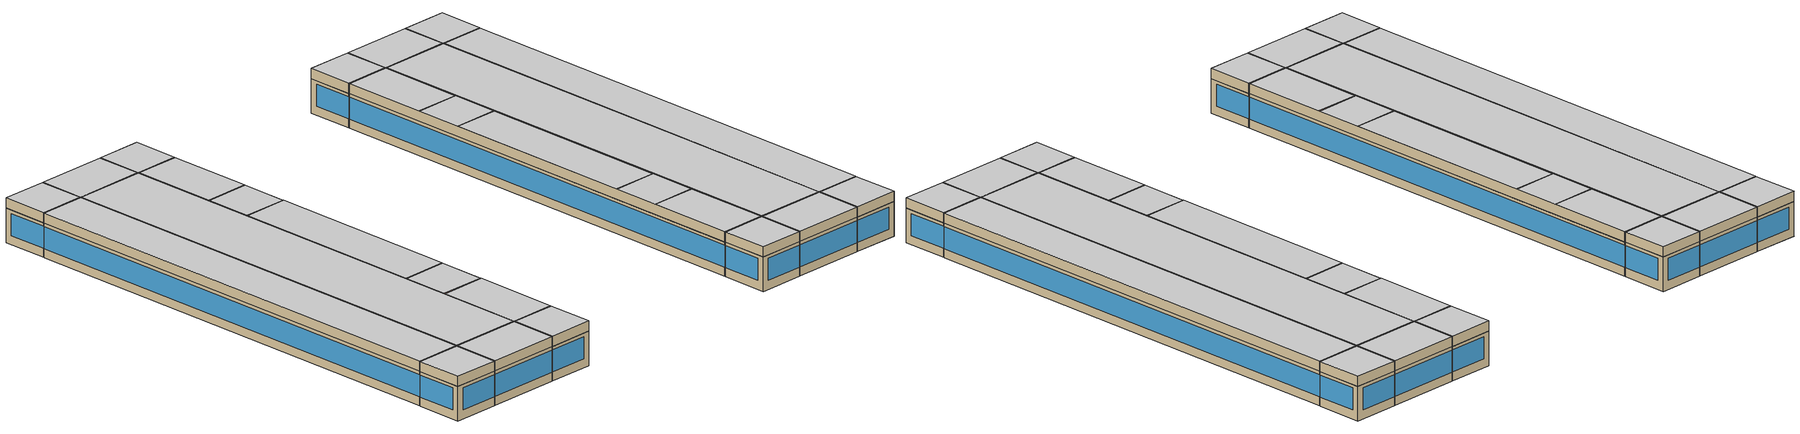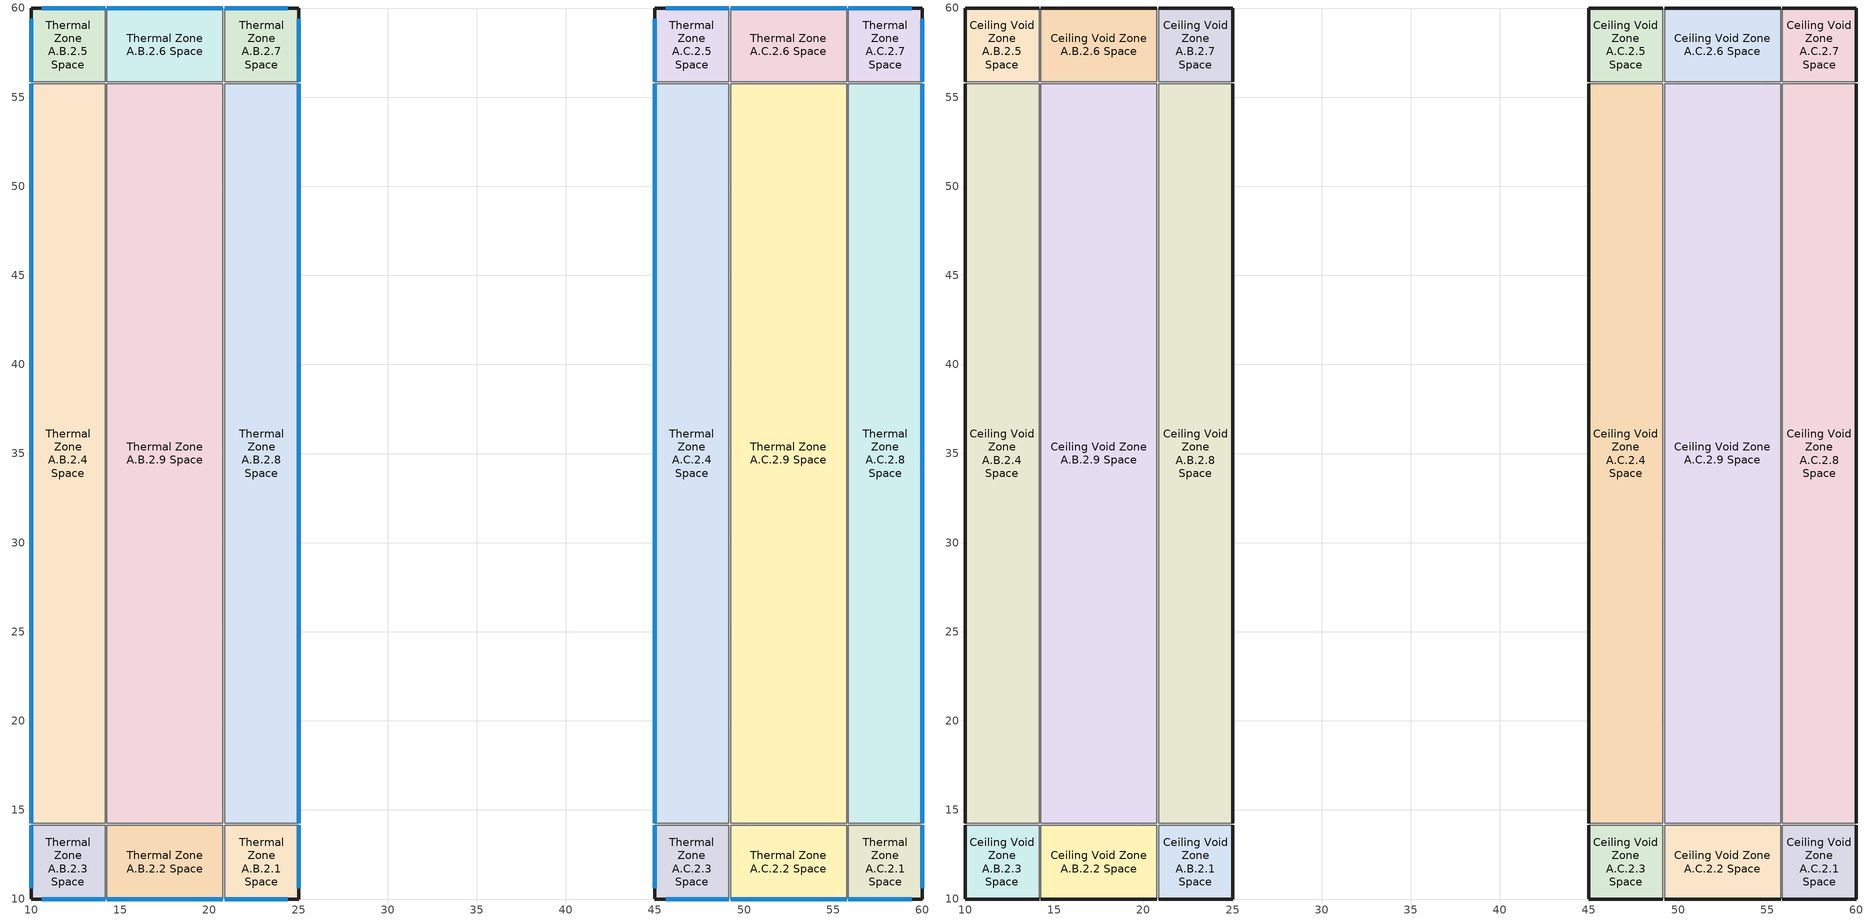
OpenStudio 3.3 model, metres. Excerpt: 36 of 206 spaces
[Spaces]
Thermal Zone A.C.2.3 Space
 floor to Ceiling Void Zone A.C.1.3 Space (FLOOR-Int_4"LWConcrete): 49.15,14.15 49.15,10 45,10 45,14.15 z4
 wall outside (Wall NonRes MetBldg CZ4 ASHRAE90.1-2016): 45,14.15 45,10 49.15,10 z4:7
 wall to Thermal Zone A.C.2.2 Space (Wall-Int_MtlStudGyp-4" / 100mm): 49.15,10 49.15,14.15 z4:7
 wall to Thermal Zone A.C.2.4 Space (Wall-Int_MtlStudGyp-4" / 100mm): 49.15,14.15 45,14.15 z4:7
 window (VertFen NonRes MetalFixed CZ4 ASHRAE90.1-2016): 45.6,10 49.15,10 / 45,14.15 45,10.6 z4.78:6.7
Thermal Zone A.B.2.1 Space
 floor to Ceiling Void Zone A.B.1.1 Space (FLOOR-Int_4"LWConcrete): 25,14.15 25,10 20.85,10 20.85,14.15 z4
 wall outside (Wall NonRes MetBldg CZ4 ASHRAE90.1-2016): 20.85,10 25,10 25,14.15 z4:7
 wall to Thermal Zone A.B.2.8 Space (Wall-Int_MtlStudGyp-4" / 100mm): 25,14.15 20.85,14.15 z4:7
 wall to Thermal Zone A.B.2.2 Space (Wall-Int_MtlStudGyp-4" / 100mm): 20.85,14.15 20.85,10 z4:7
 window (VertFen NonRes MetalFixed CZ4 ASHRAE90.1-2016): 20.85,10 24.4,10 / 25,10.6 25,14.15 z4.78:6.7
Thermal Zone A.B.2.5 Space
 floor to Ceiling Void Zone A.B.1.5 Space (FLOOR-Int_4"LWConcrete): 14.15,60 14.15,55.85 10,55.85 10,60 z4
 wall outside (Wall NonRes MetBldg CZ4 ASHRAE90.1-2016): 14.15,60 10,60 10,55.85 z4:7
 wall to Thermal Zone A.B.2.4 Space (Wall-Int_MtlStudGyp-4" / 100mm): 10,55.85 14.15,55.85 z4:7
 wall to Thermal Zone A.B.2.6 Space (Wall-Int_MtlStudGyp-4" / 100mm): 14.15,55.85 14.15,60 z4:7
 window (VertFen NonRes MetalFixed CZ4 ASHRAE90.1-2016): 14.15,60 10.6,60 / 10,59.4 10,55.85 z4.78:6.7
Thermal Zone A.C.2.4 Space
 floor to Ceiling Void Zone A.C.1.4 Space (FLOOR-Int_4"LWConcrete): 49.15,55.75 49.15,14.25 45,14.25 45,55.75 z4
 wall outside (Wall NonRes MetBldg CZ4 ASHRAE90.1-2016): 45,55.75 45,14.25 z4:7
 wall to Thermal Zone A.C.2.9 Space (Wall-Int_MtlStudGyp-4" / 100mm): 49.15,14.25 49.15,55.75 z4:7
 wall to Thermal Zone A.C.2.5 Space (Wall-Int_MtlStudGyp-4" / 100mm): 49.15,55.75 45,55.75 z4:7
 window (VertFen NonRes MetalFixed CZ4 ASHRAE90.1-2016): 45,55.75 45,14.25 z4.78:6.7
Thermal Zone A.C.2.6 Space
 floor to Ceiling Void Zone A.C.1.6 Space (FLOOR-Int_4"LWConcrete): 55.75,60 55.75,55.85 49.25,55.85 49.25,60 z4
 wall outside (Wall NonRes MetBldg CZ4 ASHRAE90.1-2016): 55.75,60 49.25,60 z4:7
 wall to Thermal Zone A.C.2.7 Space (Wall-Int_MtlStudGyp-4" / 100mm): 55.75,55.85 55.75,60 z4:7
 wall to Thermal Zone A.C.2.9 Space (Wall-Int_MtlStudGyp-4" / 100mm): 49.25,55.85 55.75,55.85 z4:7
 wall to Thermal Zone A.C.2.5 Space (Wall-Int_MtlStudGyp-4" / 100mm): 49.25,60 49.25,55.85 z4:7
 window (VertFen NonRes MetalFixed CZ4 ASHRAE90.1-2016): 55.75,60 49.25,60 z4.78:6.7
Thermal Zone A.C.2.5 Space
 floor to Ceiling Void Zone A.C.1.5 Space (FLOOR-Int_4"LWConcrete): 49.15,60 49.15,55.85 45,55.85 45,60 z4
 wall outside (Wall NonRes MetBldg CZ4 ASHRAE90.1-2016): 49.15,60 45,60 45,55.85 z4:7
 window (VertFen NonRes MetalFixed CZ4 ASHRAE90.1-2016): 45,59.4 45,55.85 / 49.15,60 45.6,60 z4.78:6.7
Thermal Zone A.C.2.9 Space
 floor to Ceiling Void Zone A.C.1.9 Space (FLOOR-Int_4"LWConcrete): 55.75,55.75 55.75,14.25 49.25,14.25 49.25,55.75 z4
 wall to Thermal Zone A.C.2.2 Space (Wall-Int_MtlStudGyp-4" / 100mm): 49.25,14.25 55.75,14.25 z4:7
 wall to Thermal Zone A.C.2.8 Space (Wall-Int_MtlStudGyp-4" / 100mm): 55.75,14.25 55.75,55.75 z4:7
Thermal Zone A.B.2.6 Space
 floor to Ceiling Void Zone A.B.1.6 Space (FLOOR-Int_4"LWConcrete): 20.75,60 20.75,55.85 14.25,55.85 14.25,60 z4
 wall outside (Wall NonRes MetBldg CZ4 ASHRAE90.1-2016): 20.75,60 14.25,60 z4:7
 wall to Thermal Zone A.B.2.9 Space (Wall-Int_MtlStudGyp-4" / 100mm): 14.25,55.85 20.75,55.85 z4:7
 wall to Thermal Zone A.B.2.7 Space (Wall-Int_MtlStudGyp-4" / 100mm): 20.75,55.85 20.75,60 z4:7
 window (VertFen NonRes MetalFixed CZ4 ASHRAE90.1-2016): 20.75,60 14.25,60 z4.78:6.7
Thermal Zone A.C.2.1 Space
 floor to Ceiling Void Zone A.C.1.1 Space (FLOOR-Int_4"LWConcrete): 60,14.15 60,10 55.85,10 55.85,14.15 z4
 wall outside (Wall NonRes MetBldg CZ4 ASHRAE90.1-2016): 55.85,10 60,10 60,14.15 z4:7
 wall to Thermal Zone A.C.2.8 Space (Wall-Int_MtlStudGyp-4" / 100mm): 60,14.15 55.85,14.15 z4:7
 wall to Thermal Zone A.C.2.2 Space (Wall-Int_MtlStudGyp-4" / 100mm): 55.85,14.15 55.85,10 z4:7
 window (VertFen NonRes MetalFixed CZ4 ASHRAE90.1-2016): 55.85,10 59.4,10 / 60,10.6 60,14.15 z4.78:6.7
Thermal Zone A.B.2.2 Space
 floor to Ceiling Void Zone A.B.1.2 Space (FLOOR-Int_4"LWConcrete): 20.75,14.15 20.75,10 14.25,10 14.25,14.15 z4
 wall outside (Wall NonRes MetBldg CZ4 ASHRAE90.1-2016): 14.25,10 20.75,10 z4:7
 wall to Thermal Zone A.B.2.9 Space (Wall-Int_MtlStudGyp-4" / 100mm): 20.75,14.15 14.25,14.15 z4:7
 wall to Thermal Zone A.B.2.3 Space (Wall-Int_MtlStudGyp-4" / 100mm): 14.25,14.15 14.25,10 z4:7
 window (VertFen NonRes MetalFixed CZ4 ASHRAE90.1-2016): 14.25,10 20.75,10 z4.78:6.7
Thermal Zone A.B.2.3 Space
 floor to Ceiling Void Zone A.B.1.3 Space (FLOOR-Int_4"LWConcrete): 14.15,14.15 14.15,10 10,10 10,14.15 z4
 wall outside (Wall NonRes MetBldg CZ4 ASHRAE90.1-2016): 10,14.15 10,10 14.15,10 z4:7
 wall to Thermal Zone A.B.2.4 Space (Wall-Int_MtlStudGyp-4" / 100mm): 14.15,14.15 10,14.15 z4:7
 window (VertFen NonRes MetalFixed CZ4 ASHRAE90.1-2016): 10.6,10 14.15,10 / 10,14.15 10,10.6 z4.78:6.7
Thermal Zone A.B.2.4 Space
 floor to Ceiling Void Zone A.B.1.4 Space (FLOOR-Int_4"LWConcrete): 14.15,55.75 14.15,14.25 10,14.25 10,55.75 z4
 wall outside (Wall NonRes MetBldg CZ4 ASHRAE90.1-2016): 10,55.75 10,14.25 z4:7
 wall to Thermal Zone A.B.2.9 Space (Wall-Int_MtlStudGyp-4" / 100mm): 14.15,14.25 14.15,55.75 z4:7
 window (VertFen NonRes MetalFixed CZ4 ASHRAE90.1-2016): 10,55.75 10,14.25 z4.78:6.7
Thermal Zone A.B.2.7 Space
 floor to Ceiling Void Zone A.B.1.7 Space (FLOOR-Int_4"LWConcrete): 25,60 25,55.85 20.85,55.85 20.85,60 z4
 wall outside (Wall NonRes MetBldg CZ4 ASHRAE90.1-2016): 25,55.85 25,60 20.85,60 z4:7
 wall to Thermal Zone A.B.2.8 Space (Wall-Int_MtlStudGyp-4" / 100mm): 20.85,55.85 25,55.85 z4:7
 window (VertFen NonRes MetalFixed CZ4 ASHRAE90.1-2016): 25,55.85 25,59.4 / 24.4,60 20.85,60 z4.78:6.7
Thermal Zone A.B.2.8 Space
 floor to Ceiling Void Zone A.B.1.8 Space (FLOOR-Int_4"LWConcrete): 25,55.75 25,14.25 20.85,14.25 20.85,55.75 z4
 wall outside (Wall NonRes MetBldg CZ4 ASHRAE90.1-2016): 25,14.25 25,55.75 z4:7
 wall to Thermal Zone A.B.2.9 Space (Wall-Int_MtlStudGyp-4" / 100mm): 20.85,55.75 20.85,14.25 z4:7
 window (VertFen NonRes MetalFixed CZ4 ASHRAE90.1-2016): 25,14.25 25,55.75 z4.78:6.7
Thermal Zone A.B.2.9 Space
 floor to Ceiling Void Zone A.B.1.9 Space (FLOOR-Int_4"LWConcrete): 20.75,55.75 20.75,14.25 14.25,14.25 14.25,55.75 z4
Thermal Zone A.C.2.7 Space
 floor to Ceiling Void Zone A.C.1.7 Space (FLOOR-Int_4"LWConcrete): 60,60 60,55.85 55.85,55.85 55.85,60 z4
 wall outside (Wall NonRes MetBldg CZ4 ASHRAE90.1-2016): 60,55.85 60,60 55.85,60 z4:7
 wall to Thermal Zone A.C.2.8 Space (Wall-Int_MtlStudGyp-4" / 100mm): 55.85,55.85 60,55.85 z4:7
 window (VertFen NonRes MetalFixed CZ4 ASHRAE90.1-2016): 60,55.85 60,59.4 / 59.4,60 55.85,60 z4.78:6.7
Thermal Zone A.C.2.2 Space
 floor to Ceiling Void Zone A.C.1.2 Space (FLOOR-Int_4"LWConcrete): 55.75,14.15 55.75,10 49.25,10 49.25,14.15 z4
 wall outside (Wall NonRes MetBldg CZ4 ASHRAE90.1-2016): 49.25,10 55.75,10 z4:7
 window (VertFen NonRes MetalFixed CZ4 ASHRAE90.1-2016): 49.25,10 55.75,10 z4.78:6.7
Thermal Zone A.C.2.8 Space
 floor to Ceiling Void Zone A.C.1.8 Space (FLOOR-Int_4"LWConcrete): 60,55.75 60,14.25 55.85,14.25 55.85,55.75 z4
 wall outside (Wall NonRes MetBldg CZ4 ASHRAE90.1-2016): 60,14.25 60,55.75 z4:7
 window (VertFen NonRes MetalFixed CZ4 ASHRAE90.1-2016): 60,14.25 60,55.75 z4.78:6.7
Ceiling Void Zone A.B.2.8 Space
 floor to Thermal Zone A.B.2.8 Space (Ceiling-Acoustic Tile (0.75")): 25,55.75 25,14.25 20.85,14.25 20.85,55.75 z7.02
 wall outside (Wall NonRes MetBldg CZ4 ASHRAE90.1-2016): 25,14.25 25,55.75 z7.02:7.9
 wall to Ceiling Void Zone A.B.2.9 Space (Wall-Int_MtlStudGyp-4" / 100mm): 20.85,55.75 20.85,14.25 z7.02:7.9
 wall to Ceiling Void Zone A.B.2.1 Space (Wall-Int_MtlStudGyp-4" / 100mm): 20.85,14.25 25,14.25 z7.02:7.9
 wall to Ceiling Void Zone A.B.2.7 Space (Wall-Int_MtlStudGyp-4" / 100mm): 25,55.75 20.85,55.75 z7.02:7.9
 ceiling to Thermal Zone A.D.1.9 Space (FLOOR-Int_4"LWConcrete): 25,43.85 25,48 20.85,48 20.85,43.85 z7.9
 ceiling to Thermal Zone A.D.1.23 Space (FLOOR-Int_4"LWConcrete): 25,22 25,26.15 20.85,26.15 20.85,22 z7.9
 ceiling to Thermal Zone A.D.1.24 Space (FLOOR-Int_4"LWConcrete): 25,14.25 25,21.9 20.85,21.9 20.85,14.25 z7.9
 ceiling to Thermal Zone A.D.1.25 Space (FLOOR-Int_4"LWConcrete): 25,26.25 25,43.75 20.85,43.75 20.85,26.25 z7.9
 ceiling to Thermal Zone A.D.1.8 Space (FLOOR-Int_4"LWConcrete): 25,48.1 25,55.75 20.85,55.75 20.85,48.1 z7.9
 roof outside (FLOOR-Int_4"LWConcrete): 25,21.9 25,22 20.85,22 20.85,21.9 z7.9; 25,43.75 25,43.85 20.85,43.85 20.85,43.75 z7.9; 25,26.15 25,26.25 20.85,26.25 20.85,26.15 z7.9; 25,48 25,48.1 20.85,48.1 20.85,48 z7.9
Ceiling Void Zone A.C.2.4 Space
 floor to Thermal Zone A.C.2.4 Space (Ceiling-Acoustic Tile (0.75")): 49.15,55.75 49.15,14.25 45,14.25 45,55.75 z7.02
 wall outside (Wall NonRes MetBldg CZ4 ASHRAE90.1-2016): 45,55.75 45,14.25 z7.02:7.9
 wall to Ceiling Void Zone A.C.2.5 Space (Wall-Int_MtlStudGyp-4" / 100mm): 49.15,55.75 45,55.75 z7.02:7.9
 wall to Ceiling Void Zone A.C.2.9 Space (Wall-Int_MtlStudGyp-4" / 100mm): 49.15,14.25 49.15,55.75 z7.02:7.9
 wall to Ceiling Void Zone A.C.2.3 Space (Wall-Int_MtlStudGyp-4" / 100mm): 45,14.25 49.15,14.25 z7.02:7.9
 ceiling to Thermal Zone A.D.1.12 Space (FLOOR-Int_4"LWConcrete): 49.15,48.1 49.15,55.75 45,55.75 45,48.1 z7.9
 ceiling to Thermal Zone A.D.1.20 Space (FLOOR-Int_4"LWConcrete): 49.15,14.25 49.15,21.9 45,21.9 45,14.25 z7.9
 ceiling to Thermal Zone A.D.1.21 Space (FLOOR-Int_4"LWConcrete): 49.15,22 49.15,26.15 45,26.15 45,22 z7.9
 ceiling to Thermal Zone A.D.1.25 Space (FLOOR-Int_4"LWConcrete): 49.15,26.25 49.15,43.75 45,43.75 45,26.25 z7.9
 ceiling to Thermal Zone A.D.1.11 Space (FLOOR-Int_4"LWConcrete): 49.15,43.85 49.15,48 45,48 45,43.85 z7.9
 roof outside (FLOOR-Int_4"LWConcrete): 49.15,21.9 49.15,22 45,22 45,21.9 z7.9; 49.15,43.75 49.15,43.85 45,43.85 45,43.75 z7.9; 49.15,26.15 49.15,26.25 45,26.25 45,26.15 z7.9; 49.15,48 49.15,48.1 45,48.1 45,48 z7.9
Ceiling Void Zone A.C.2.1 Space
 floor to Thermal Zone A.C.2.1 Space (Ceiling-Acoustic Tile (0.75")): 60,14.15 60,10 55.85,10 55.85,14.15 z7.02
 wall outside (Wall NonRes MetBldg CZ4 ASHRAE90.1-2016): 55.85,10 60,10 60,14.15 z7.02:7.9
 wall to Ceiling Void Zone A.C.2.8 Space (Wall-Int_MtlStudGyp-4" / 100mm): 60,14.15 55.85,14.15 z7.02:7.9
 wall to Ceiling Void Zone A.C.2.2 Space (Wall-Int_MtlStudGyp-4" / 100mm): 55.85,14.15 55.85,10 z7.02:7.9
 ceiling to Thermal Zone A.D.1.17 Space (FLOOR-Int_4"LWConcrete): 60,10 60,14.15 55.85,14.15 55.85,10 z7.9
Ceiling Void Zone A.B.2.5 Space
 floor to Thermal Zone A.B.2.5 Space (Ceiling-Acoustic Tile (0.75")): 14.15,60 14.15,55.85 10,55.85 10,60 z7.02
 wall outside (Wall NonRes MetBldg CZ4 ASHRAE90.1-2016): 14.15,60 10,60 10,55.85 z7.02:7.9
 wall to Ceiling Void Zone A.B.2.4 Space (Wall-Int_MtlStudGyp-4" / 100mm): 10,55.85 14.15,55.85 z7.02:7.9
 wall to Ceiling Void Zone A.B.2.6 Space (Wall-Int_MtlStudGyp-4" / 100mm): 14.15,55.85 14.15,60 z7.02:7.9
 ceiling to Thermal Zone A.D.1.5 Space (FLOOR-Int_4"LWConcrete): 14.15,55.85 14.15,60 10,60 10,55.85 z7.9
Ceiling Void Zone A.C.2.5 Space
 floor to Thermal Zone A.C.2.5 Space (Ceiling-Acoustic Tile (0.75")): 49.15,60 49.15,55.85 45,55.85 45,60 z7.02
 wall outside (Wall NonRes MetBldg CZ4 ASHRAE90.1-2016): 49.15,60 45,60 45,55.85 z7.02:7.9
 wall to Ceiling Void Zone A.C.2.6 Space (Wall-Int_MtlStudGyp-4" / 100mm): 49.15,55.85 49.15,60 z7.02:7.9
 ceiling to Thermal Zone A.D.1.13 Space (FLOOR-Int_4"LWConcrete): 49.15,55.85 49.15,60 45,60 45,55.85 z7.9
Ceiling Void Zone A.B.2.1 Space
 floor to Thermal Zone A.B.2.1 Space (Ceiling-Acoustic Tile (0.75")): 25,14.15 25,10 20.85,10 20.85,14.15 z7.02
 wall outside (Wall NonRes MetBldg CZ4 ASHRAE90.1-2016): 20.85,10 25,10 25,14.15 z7.02:7.9
 wall to Ceiling Void Zone A.B.2.2 Space (Wall-Int_MtlStudGyp-4" / 100mm): 20.85,14.15 20.85,10 z7.02:7.9
 ceiling to Thermal Zone A.D.1.1 Space (FLOOR-Int_4"LWConcrete): 25,10 25,14.15 20.85,14.15 20.85,10 z7.9
Ceiling Void Zone A.C.2.7 Space
 floor to Thermal Zone A.C.2.7 Space (Ceiling-Acoustic Tile (0.75")): 60,60 60,55.85 55.85,55.85 55.85,60 z7.02
 wall outside (Wall NonRes MetBldg CZ4 ASHRAE90.1-2016): 60,55.85 60,60 55.85,60 z7.02:7.9
 wall to Ceiling Void Zone A.C.2.6 Space (Wall-Int_MtlStudGyp-4" / 100mm): 55.85,60 55.85,55.85 z7.02:7.9
 wall to Ceiling Void Zone A.C.2.8 Space (Wall-Int_MtlStudGyp-4" / 100mm): 55.85,55.85 60,55.85 z7.02:7.9
 ceiling to Thermal Zone A.D.1.15 Space (FLOOR-Int_4"LWConcrete): 60,55.85 60,60 55.85,60 55.85,55.85 z7.9
Ceiling Void Zone A.B.2.9 Space
 floor to Thermal Zone A.B.2.9 Space (Ceiling-Acoustic Tile (0.75")): 20.75,55.75 20.75,14.25 14.25,14.25 14.25,55.75 z7.02
 wall to Ceiling Void Zone A.B.2.2 Space (Wall-Int_MtlStudGyp-4" / 100mm): 14.25,14.25 20.75,14.25 z7.02:7.9
 wall to Ceiling Void Zone A.B.2.4 Space (Wall-Int_MtlStudGyp-4" / 100mm): 14.25,55.75 14.25,14.25 z7.02:7.9
 wall to Ceiling Void Zone A.B.2.6 Space (Wall-Int_MtlStudGyp-4" / 100mm): 20.75,55.75 14.25,55.75 z7.02:7.9
 ceiling to Thermal Zone A.D.1.25 Space (FLOOR-Int_4"LWConcrete): 20.75,14.25 20.75,55.75 14.25,55.75 14.25,14.25 z7.9
Ceiling Void Zone A.B.2.2 Space
 floor to Thermal Zone A.B.2.2 Space (Ceiling-Acoustic Tile (0.75")): 20.75,14.15 20.75,10 14.25,10 14.25,14.15 z7.02
 wall outside (Wall NonRes MetBldg CZ4 ASHRAE90.1-2016): 14.25,10 20.75,10 z7.02:7.9
 wall to Ceiling Void Zone A.B.2.3 Space (Wall-Int_MtlStudGyp-4" / 100mm): 14.25,14.15 14.25,10 z7.02:7.9
 ceiling to Thermal Zone A.D.1.2 Space (FLOOR-Int_4"LWConcrete): 20.75,10 20.75,14.15 14.25,14.15 14.25,10 z7.9
Ceiling Void Zone A.B.2.3 Space
 floor to Thermal Zone A.B.2.3 Space (Ceiling-Acoustic Tile (0.75")): 14.15,14.15 14.15,10 10,10 10,14.15 z7.02
 wall outside (Wall NonRes MetBldg CZ4 ASHRAE90.1-2016): 10,14.15 10,10 14.15,10 z7.02:7.9
 wall to Ceiling Void Zone A.B.2.4 Space (Wall-Int_MtlStudGyp-4" / 100mm): 14.15,14.15 10,14.15 z7.02:7.9
 ceiling to Thermal Zone A.D.1.3 Space (FLOOR-Int_4"LWConcrete): 14.15,10 14.15,14.15 10,14.15 10,10 z7.9
Ceiling Void Zone A.B.2.4 Space
 floor to Thermal Zone A.B.2.4 Space (Ceiling-Acoustic Tile (0.75")): 14.15,55.75 14.15,14.25 10,14.25 10,55.75 z7.02
 wall outside (Wall NonRes MetBldg CZ4 ASHRAE90.1-2016): 10,55.75 10,14.25 z7.02:7.9
 ceiling to Thermal Zone A.D.1.4 Space (FLOOR-Int_4"LWConcrete): 14.15,14.25 14.15,55.75 10,55.75 10,14.25 z7.9
Ceiling Void Zone A.B.2.6 Space
 floor to Thermal Zone A.B.2.6 Space (Ceiling-Acoustic Tile (0.75")): 20.75,60 20.75,55.85 14.25,55.85 14.25,60 z7.02
 wall outside (Wall NonRes MetBldg CZ4 ASHRAE90.1-2016): 20.75,60 14.25,60 z7.02:7.9
 wall to Ceiling Void Zone A.B.2.7 Space (Wall-Int_MtlStudGyp-4" / 100mm): 20.75,55.85 20.75,60 z7.02:7.9
 ceiling to Thermal Zone A.D.1.6 Space (FLOOR-Int_4"LWConcrete): 20.75,55.85 20.75,60 14.25,60 14.25,55.85 z7.9
Ceiling Void Zone A.B.2.7 Space
 floor to Thermal Zone A.B.2.7 Space (Ceiling-Acoustic Tile (0.75")): 25,60 25,55.85 20.85,55.85 20.85,60 z7.02
 wall outside (Wall NonRes MetBldg CZ4 ASHRAE90.1-2016): 25,55.85 25,60 20.85,60 z7.02:7.9
 ceiling to Thermal Zone A.D.1.7 Space (FLOOR-Int_4"LWConcrete): 25,55.85 25,60 20.85,60 20.85,55.85 z7.9
Ceiling Void Zone A.C.2.2 Space
 floor to Thermal Zone A.C.2.2 Space (Ceiling-Acoustic Tile (0.75")): 55.75,14.15 55.75,10 49.25,10 49.25,14.15 z7.02
 wall outside (Wall NonRes MetBldg CZ4 ASHRAE90.1-2016): 49.25,10 55.75,10 z7.02:7.9
 wall to Ceiling Void Zone A.C.2.9 Space (Wall-Int_MtlStudGyp-4" / 100mm): 55.75,14.15 49.25,14.15 z7.02:7.9
 wall to Ceiling Void Zone A.C.2.3 Space (Wall-Int_MtlStudGyp-4" / 100mm): 49.25,14.15 49.25,10 z7.02:7.9
 ceiling to Thermal Zone A.D.1.18 Space (FLOOR-Int_4"LWConcrete): 55.75,10 55.75,14.15 49.25,14.15 49.25,10 z7.9
Ceiling Void Zone A.C.2.3 Space
 floor to Thermal Zone A.C.2.3 Space (Ceiling-Acoustic Tile (0.75")): 49.15,14.15 49.15,10 45,10 45,14.15 z7.02
 wall outside (Wall NonRes MetBldg CZ4 ASHRAE90.1-2016): 45,14.15 45,10 49.15,10 z7.02:7.9
 ceiling to Thermal Zone A.D.1.19 Space (FLOOR-Int_4"LWConcrete): 49.15,10 49.15,14.15 45,14.15 45,10 z7.9
Ceiling Void Zone A.C.2.6 Space
 floor to Thermal Zone A.C.2.6 Space (Ceiling-Acoustic Tile (0.75")): 55.75,60 55.75,55.85 49.25,55.85 49.25,60 z7.02
 wall outside (Wall NonRes MetBldg CZ4 ASHRAE90.1-2016): 55.75,60 49.25,60 z7.02:7.9
 wall to Ceiling Void Zone A.C.2.9 Space (Wall-Int_MtlStudGyp-4" / 100mm): 49.25,55.85 55.75,55.85 z7.02:7.9
 ceiling to Thermal Zone A.D.1.14 Space (FLOOR-Int_4"LWConcrete): 55.75,55.85 55.75,60 49.25,60 49.25,55.85 z7.9
Ceiling Void Zone A.C.2.8 Space
 floor to Thermal Zone A.C.2.8 Space (Ceiling-Acoustic Tile (0.75")): 60,55.75 60,14.25 55.85,14.25 55.85,55.75 z7.02
 wall outside (Wall NonRes MetBldg CZ4 ASHRAE90.1-2016): 60,14.25 60,55.75 z7.02:7.9
 wall to Ceiling Void Zone A.C.2.9 Space (Wall-Int_MtlStudGyp-4" / 100mm): 55.85,55.75 55.85,14.25 z7.02:7.9
 ceiling to Thermal Zone A.D.1.16 Space (FLOOR-Int_4"LWConcrete): 60,14.25 60,55.75 55.85,55.75 55.85,14.25 z7.9
Ceiling Void Zone A.C.2.9 Space
 floor to Thermal Zone A.C.2.9 Space (Ceiling-Acoustic Tile (0.75")): 55.75,55.75 55.75,14.25 49.25,14.25 49.25,55.75 z7.02
 ceiling to Thermal Zone A.D.1.25 Space (FLOOR-Int_4"LWConcrete): 55.75,14.25 55.75,55.75 49.25,55.75 49.25,14.25 z7.9
[Building]
Building (A): North Axis {deg}=0
[Site]
Site 1
[ClimateZones]
Climate Zone Institution Name 1=ASHRAE; Climate Zone Document Name 1=ANSI/ASHRAE Standard 169; Climate Zone Document Year 1=2006; Climate Zone Institution Name 2=CEC; Climate Zone Document Name 2=California Climate Zone Descriptions; Climate Zone Document Year 2=1995
[Construction]
Ceiling-Acoustic Tile (0.75"): INT-FINISH_AcousticTile [.75 in][1.905 cm]
VertFen NonRes MetalFixed CZ4 ASHRAE90.1-2016: Glazing NonRes MetalFixed CZ4 ASHRAE90.1-2016 [.236 in][.6 cm]
Wall NonRes MetBldg CZ4 ASHRAE90.1-2016: F08 Metal surface [.059 in][.15 cm], COMNET-Framing/Insulation-Wall Metal Framing w/ R-0 [3 in][7.62 cm], Continuous insulation R-15.8 [.95 in][2.413 cm], Gypsum or plaster board [.5 in][1.27 cm]
Wall-Int_MtlStudGyp-4" / 100mm: INT-FINISH_GypsumBoard [.5 in][1.27 cm], FRAME-INSUL_MetalStudsBattInsulation [3 in][7.62 cm], INT-FINISH_GypsumBoard [.5 in][1.27 cm]
FLOOR-Int_4"LWConcrete: CONCRT_Concrete_LW [4 in][10.16 cm]
[Material]
Name | Roughness | Thickness {m} | Conductivity {W/m-K} | Density {kg/m3} | Specific Heat {J/kg-K} | Thermal Absorptance | Solar Absorptance | Visible Absorptance
INT-FINISH_AcousticTile [.75 in][1.905 cm] | Smooth | 0.01905 | 0.06 | 368.424 | 585.76 | 0.9 | 0.7 | 0.7
F08 Metal surface [.059 in][.15 cm] | Smooth | 0.0014986 | 45.2803 | 7824.05 | 502.08 | 0.9 | 0.7 | 0.7
Gypsum or plaster board [.5 in][1.27 cm] | MediumSmooth | 0.0127 | 0.579796 | 799.961 | 1087.84 | 0.9 | 0.7 | 0.7
INT-FINISH_GypsumBoard [.5 in][1.27 cm] | MediumSmooth | 0.0127 | 0.155736 | 799.962 | 836.8 | 0.9 | 0.7 | 0.7
FRAME-INSUL_MetalStudsBattInsulation [3 in][7.62 cm] | MediumSmooth | 0.0762 | 0.0966327 | 600.051 | 920.48 | 0.5 | 0.3 | 0.3
CONCRT_Concrete_LW [4 in][10.16 cm] | Rough | 0.1016 | 0.529316 | 1280.03 | 836.8 | 0.8 | 0.65 | 0.65
[Material:NoMass] Roughness=MediumRough; Thermal Absorptance=0.9; Solar Absorptance=0.7; Visible Absorptance=0.7
Name | Thermal Resistance {m2-K/W}
COMNET-Framing/Insulation-Wall Metal Framing w/ R-0 [3 in][7.62 cm] | 0.107427
Continuous insulation R-15.8 [.95 in][2.413 cm] | 2.64341
[WindowMaterial:SimpleGlazingSystem]
Glazing NonRes MetalFixed CZ4 ASHRAE90.1-2016 [.236 in][.6 cm]: U-Factor {W/m2-K}=2.15774; Solar Heat Gain Coefficient=0.36; Visible Transmittance=0.396
[ThermalZone] Multiplier=1; Use Ideal Air Loads=No
Name | Ceiling Height {m} | Volume {m3} | Thermostat
Ceiling Void Zone A.B.2.8; Ceiling Void Zone A.C.2.4; Ceiling Void Zone A.B.2.4; Ceiling Void Zone A.C.2.8 | 0.87935 | 151.411
Ceiling Void Zone A.C.2.9; Ceiling Void Zone A.B.2.9 | 0.87935 | 237.137
Thermal Zone A.C.2.3 | 3 | 51.6476 | Bldg-Retail Dual setpoint
Thermal Zone A.B.2.1 | 3 | 51.6476 | Bldg-Retail Dual setpoint 1
Thermal Zone A.B.2.5 | 3 | 51.64758 | Bldg-Retail Dual setpoint 2
Ceiling Void Zone A.C.2.1; Ceiling Void Zone A.B.2.5; Ceiling Void Zone A.C.2.7; Ceiling Void Zone A.C.2.5; Ceiling Void Zone A.B.2.1; Ceiling Void Zone A.B.2.3; Ceiling Void Zone A.B.2.7; Ceiling Void Zone A.C.2.3 | 0.87935 | 15.1388
Thermal Zone A.C.2.8 | 3 | 516.555 | Bldg-Retail Dual setpoint 8
Thermal Zone A.C.2.4 | 3 | 516.556 | Bldg-Retail Dual setpoint 10
Thermal Zone A.C.2.6 | 3 | 80.8895 | Bldg-Retail Dual setpoint 11
Thermal Zone A.C.2.5 | 3 | 51.64758 | Bldg-Retail Dual setpoint 12
Thermal Zone A.C.2.9 | 3 | 809.02 | Bldg-Retail Dual setpoint 14
Thermal Zone A.B.2.6 | 3 | 80.8895 | Bldg-Retail Dual setpoint 15
Thermal Zone A.C.2.1 | 3 | 51.6476 | Bldg-Retail Dual setpoint 18
Ceiling Void Zone A.B.2.2; Ceiling Void Zone A.B.2.6; Ceiling Void Zone A.C.2.2; Ceiling Void Zone A.C.2.6 | 0.87935 | 23.71
Thermal Zone A.B.2.2 | 3 | 80.8894 | Bldg-Retail Dual setpoint 21
Thermal Zone A.B.2.3 | 3 | 51.6476 | Bldg-Retail Dual setpoint 22
Thermal Zone A.B.2.4 | 3 | 516.556 | Bldg-Retail Dual setpoint 23
Thermal Zone A.B.2.7 | 3 | 51.6476 | Bldg-Retail Dual setpoint 25
Thermal Zone A.B.2.8 | 3 | 516.555 | Bldg-Retail Dual setpoint 26
Thermal Zone A.B.2.9 | 3 | 809.02 | Bldg-Retail Dual setpoint 27
Thermal Zone A.C.2.7 | 3 | 51.6476 | Bldg-Retail Dual setpoint 29
Thermal Zone A.C.2.2 | 3 | 80.8894 | Bldg-Retail Dual setpoint 35
[Space]
Name | Thermal Zone | Part of Total Floor Area | Space Type | Design Specification Outdoor Air Object
Ceiling Void Zone A.B.2.8 Space | Ceiling Void Zone A.B.2.8 | No
Ceiling Void Zone A.C.2.9 Space | Ceiling Void Zone A.C.2.9 | No
Thermal Zone A.C.2.3 Space | Thermal Zone A.C.2.3 | Yes | Zone Group (Retail)-3 | Retail-Sales (except as below) ASHRAE62.1-2016 29
Thermal Zone A.B.2.1 Space | Thermal Zone A.B.2.1 | Yes | Zone Group (Retail)-3 | Retail-Sales (except as below) ASHRAE62.1-2016 9
Ceiling Void Zone A.C.2.4 Space | Ceiling Void Zone A.C.2.4 | No
Thermal Zone A.B.2.5 Space | Thermal Zone A.B.2.5 | Yes | Zone Group (Retail)-3 | Retail-Sales (except as below) ASHRAE62.1-2016 13
Ceiling Void Zone A.C.2.1 Space | Ceiling Void Zone A.C.2.1 | No
Thermal Zone A.C.2.8 Space | Thermal Zone A.C.2.8 | Yes | Zone Group (Retail)-3 | Retail-Sales (except as below) ASHRAE62.1-2016 34
Ceiling Void Zone A.B.2.5 Space | Ceiling Void Zone A.B.2.5 | No
Ceiling Void Zone A.C.2.7 Space | Ceiling Void Zone A.C.2.7 | No
Thermal Zone A.C.2.4 Space | Thermal Zone A.C.2.4 | Yes | Zone Group (Retail)-3 | Retail-Sales (except as below) ASHRAE62.1-2016 30
Ceiling Void Zone A.C.2.5 Space | Ceiling Void Zone A.C.2.5 | No
Thermal Zone A.C.2.6 Space | Thermal Zone A.C.2.6 | Yes | Zone Group (Retail)-3 | Retail-Sales (except as below) ASHRAE62.1-2016 32
Ceiling Void Zone A.B.2.1 Space | Ceiling Void Zone A.B.2.1 | No
Thermal Zone A.C.2.5 Space | Thermal Zone A.C.2.5 | Yes | Zone Group (Retail)-3 | Retail-Sales (except as below) ASHRAE62.1-2016 31
Thermal Zone A.C.2.9 Space | Thermal Zone A.C.2.9 | Yes | Zone Group (Retail)-3 | Retail-Sales (except as below) ASHRAE62.1-2016 35
Thermal Zone A.B.2.6 Space | Thermal Zone A.B.2.6 | Yes | Zone Group (Retail)-3 | Retail-Sales (except as below) ASHRAE62.1-2016 14
Ceiling Void Zone A.B.2.9 Space | Ceiling Void Zone A.B.2.9 | No
Thermal Zone A.C.2.1 Space | Thermal Zone A.C.2.1 | Yes | Zone Group (Retail)-3 | Retail-Sales (except as below) ASHRAE62.1-2016 27
Ceiling Void Zone A.B.2.2 Space | Ceiling Void Zone A.B.2.2 | No
Thermal Zone A.B.2.2 Space | Thermal Zone A.B.2.2 | Yes | Zone Group (Retail)-3 | Retail-Sales (except as below) ASHRAE62.1-2016 10
Ceiling Void Zone A.B.2.3 Space | Ceiling Void Zone A.B.2.3 | No
Thermal Zone A.B.2.3 Space | Thermal Zone A.B.2.3 | Yes | Zone Group (Retail)-3 | Retail-Sales (except as below) ASHRAE62.1-2016 11
Ceiling Void Zone A.B.2.4 Space | Ceiling Void Zone A.B.2.4 | No
Thermal Zone A.B.2.4 Space | Thermal Zone A.B.2.4 | Yes | Zone Group (Retail)-3 | Retail-Sales (except as below) ASHRAE62.1-2016 12
Ceiling Void Zone A.B.2.6 Space | Ceiling Void Zone A.B.2.6 | No
Ceiling Void Zone A.B.2.7 Space | Ceiling Void Zone A.B.2.7 | No
Thermal Zone A.B.2.7 Space | Thermal Zone A.B.2.7 | Yes | Zone Group (Retail)-3 | Retail-Sales (except as below) ASHRAE62.1-2016 15
Thermal Zone A.B.2.8 Space | Thermal Zone A.B.2.8 | Yes | Zone Group (Retail)-3 | Retail-Sales (except as below) ASHRAE62.1-2016 16
Thermal Zone A.B.2.9 Space | Thermal Zone A.B.2.9 | Yes | Zone Group (Retail)-3 | Retail-Sales (except as below) ASHRAE62.1-2016 17
Thermal Zone A.C.2.7 Space | Thermal Zone A.C.2.7 | Yes | Zone Group (Retail)-3 | Retail-Sales (except as below) ASHRAE62.1-2016 33
Ceiling Void Zone A.C.2.2 Space | Ceiling Void Zone A.C.2.2 | No
Thermal Zone A.C.2.2 Space | Thermal Zone A.C.2.2 | Yes | Zone Group (Retail)-3 | Retail-Sales (except as below) ASHRAE62.1-2016 28
Ceiling Void Zone A.C.2.3 Space | Ceiling Void Zone A.C.2.3 | No
Ceiling Void Zone A.C.2.6 Space | Ceiling Void Zone A.C.2.6 | No
Ceiling Void Zone A.C.2.8 Space | Ceiling Void Zone A.C.2.8 | No
[ThermostatSetpoint:DualSetpoint] Heating Setpoint Temperature Schedule=COMNET C-8 Retail-HtgSetPt Sched; Cooling Setpoint Temperature Schedule=COMNET C-8 Retail-ClgSetPt Sched; Temperature Difference Between Cutout And Setpoint {deltaC}=0
Bldg-Retail Dual setpoint; Bldg-Retail Dual setpoint 1; Bldg-Retail Dual setpoint 2; Bldg-Retail Dual setpoint 8; Bldg-Retail Dual setpoint 10; Bldg-Retail Dual setpoint 11; Bldg-Retail Dual setpoint 12; Bldg-Retail Dual setpoint 14; Bldg-Retail Dual setpoint 15; Bldg-Retail Dual setpoint 18; Bldg-Retail Dual setpoint 21; Bldg-Retail Dual setpoint 22; Bldg-Retail Dual setpoint 23; Bldg-Retail Dual setpoint 25; Bldg-Retail Dual setpoint 26; Bldg-Retail Dual setpoint 27; Bldg-Retail Dual setpoint 29; Bldg-Retail Dual setpoint 35
[Lights:Definition]
Zone Group (Retail)-3|Bldg-Retail Lights ASHRAE90.1-2016 Definition: Design Level Calculation Method=Watts/Area; Watts per Space Floor Area {W/m2}=16.1459; Fraction Radiant=0; Fraction Visible=0; Return Air Fraction=0; Return Air Fraction Calculated from Plenum Temperature=No; Return Air Fraction Function of Plenum Temperature Coefficient 1=0; Return Air Fraction Function of Plenum Temperature Coefficient 2 {1/K}=0
[Lights]
Zone Group (Retail)-3|Bldg-Retail Lights ASHRAE90.1-2016: Lights Definition=Zone Group (Retail)-3|Bldg-Retail Lights ASHRAE90.1-2016 Definition; Space or SpaceType=Zone Group (Retail)-3; Schedule=COMNET C-8 Retail-Lights Sched; Fraction Replaceable=0
[SpaceType]
Zone Group (Retail)-3
[People:Definition]
Zone Group (Retail)-3|Bldg-Retail Occupancy ASHRAE90.1-2016 Definition: Number of People Calculation Method=Area/Person; Space Floor Area per Person {m2/person}=6.2245; Fraction Radiant=0.3; Sensible Heat Fraction=0.555556; Carbon Dioxide Generation Rate {m3/s-W}=3.82e-08; Enable ASHRAE 55 Comfort Warnings=No; Mean Radiant Temperature Calculation Type=ZoneAveraged
[People]
Zone Group (Retail)-3|Bldg-Retail Occupancy ASHRAE90.1-2016: People Definition=Zone Group (Retail)-3|Bldg-Retail Occupancy ASHRAE90.1-2016 Definition; Space or SpaceType=Zone Group (Retail)-3; Number of People Schedule=COMNET C-8 Retail-Occupancy Sched; Activity Level Schedule=Retail ActivityLevel Schedule Name; Multiplier=1
[ElectricEquipment:Definition]
Zone Group (Retail)-3|Bldg-Retail Receptacle ASHRAE90.1-2016 Definition: Design Level Calculation Method=Watts/Area; Watts per Space Floor Area {W/m2}=3.22917; Fraction Latent=0; Fraction Radiant=0; Fraction Lost=0
[ElectricEquipment]
Zone Group (Retail)-3|Bldg-Retail Receptacle ASHRAE90.1-2016: Electric Equipment Definition=Zone Group (Retail)-3|Bldg-Retail Receptacle ASHRAE90.1-2016 Definition; Space or SpaceType=Zone Group (Retail)-3; Schedule=COMNET C-8 Retail-Receptacle Sched
[SpaceInfiltration:DesignFlowRate]
ZoneGroup(Retail)-3|Bldg-RetailInfiltrationASHRAE90.1-2016: Space or SpaceType=Zone Group (Retail)-3; Schedule=COMNET C-8 Retail-Infiltration Sched; Design Flow Rate Calculation Method=Flow/Area; Flow per Space Floor Area {m3/s-m2}=0.0011684; Constant Term Coefficient=1; Temperature Term Coefficient=0; Velocity Term Coefficient=0; Velocity Squared Term Coefficient=0
[DesignSpecification:OutdoorAir] Outdoor Air Method=Sum; Outdoor Air Flow per Person {m3/s-person}=0.00353961; Outdoor Air Flow per Floor Area {m3/s-m2}=0.0006096; Outdoor Air Flow Rate {m3/s}=0
Retail-Sales (except as below) ASHRAE62.1-2016 9; Retail-Sales (except as below) ASHRAE62.1-2016 10; Retail-Sales (except as below) ASHRAE62.1-2016 11; Retail-Sales (except as below) ASHRAE62.1-2016 12; Retail-Sales (except as below) ASHRAE62.1-2016 13; Retail-Sales (except as below) ASHRAE62.1-2016 14; Retail-Sales (except as below) ASHRAE62.1-2016 15; Retail-Sales (except as below) ASHRAE62.1-2016 16; Retail-Sales (except as below) ASHRAE62.1-2016 17; Retail-Sales (except as below) ASHRAE62.1-2016 27; Retail-Sales (except as below) ASHRAE62.1-2016 28; Retail-Sales (except as below) ASHRAE62.1-2016 29; Retail-Sales (except as below) ASHRAE62.1-2016 30; Retail-Sales (except as below) ASHRAE62.1-2016 31; Retail-Sales (except as below) ASHRAE62.1-2016 32; Retail-Sales (except as below) ASHRAE62.1-2016 33; Retail-Sales (except as below) ASHRAE62.1-2016 34; Retail-Sales (except as below) ASHRAE62.1-2016 35
[Schedule:Year]
COMNET C-8 Retail-HtgSetPt Sched: 12, 31, COMNET C-8 Retail-HtgSetPt Week
COMNET C-8 Retail-ClgSetPt Sched: 12, 31, COMNET C-8 Retail-ClgSetPt Week
COMNET C-8 Retail-Occupancy Sched: 12, 31, COMNET C-8 Retail-Occupancy Week
Retail ActivityLevel Schedule Name: 12, 31, Retail ActivityLevel Week
COMNET C-8 Retail-Lights Sched: 12, 31, COMNET C-8 Retail-Lights Week
COMNET C-8 Retail-Receptacle Sched: 12, 31, COMNET C-8 Retail-Receptacle Week
COMNET C-8 Retail-Infiltration Sched: 12, 31, COMNET C-8 Retail-Infiltration Week
[Schedule:Week]
COMNET C-8 Retail-HtgSetPt Week: COMNET C-8 Retail-HtgSetPt Sun, COMNET C-8 Retail-HtgSetPt WD, COMNET C-8 Retail-HtgSetPt WD, COMNET C-8 Retail-HtgSetPt WD, COMNET C-8 Retail-HtgSetPt WD, COMNET C-8 Retail-HtgSetPt WD, COMNET C-8 Retail-HtgSetPt Sat, COMNET C-8 Retail-HtgSetPt Sun, COMNET C-8 Retail-HtgSetPt Sun, COMNET C-8 Retail-HtgSetPt WD, COMNET C-8 Retail-HtgSetPt Sun, COMNET C-8 Retail-HtgSetPt Sun
COMNET C-8 Retail-ClgSetPt Week: COMNET C-8 Retail-ClgSetPt Sun, COMNET C-8 Retail-ClgSetPt WD, COMNET C-8 Retail-ClgSetPt WD, COMNET C-8 Retail-ClgSetPt WD, COMNET C-8 Retail-ClgSetPt WD, COMNET C-8 Retail-ClgSetPt WD, COMNET C-8 Retail-ClgSetPt Sat, COMNET C-8 Retail-ClgSetPt Sun, COMNET C-8 Retail-ClgSetPt WD, COMNET C-8 Retail-ClgSetPt Sun, COMNET C-8 Retail-ClgSetPt Sun, COMNET C-8 Retail-ClgSetPt Sun
COMNET C-8 Retail-Occupancy Week: COMNET C-8 Retail-Occupancy Sun, COMNET C-8 Retail-Occupancy WD, COMNET C-8 Retail-Occupancy WD, COMNET C-8 Retail-Occupancy WD, COMNET C-8 Retail-Occupancy WD, COMNET C-8 Retail-Occupancy WD, COMNET C-8 Retail-Occupancy Sat, COMNET C-8 Retail-Occupancy Sun, COMNET C-8 Retail-Occupancy WD, COMNET C-8 Retail-Occupancy Sun, COMNET C-8 Retail-Occupancy Sun, COMNET C-8 Retail-Occupancy Sun
Retail ActivityLevel Week: Retail ActivityLevel Sun, Retail ActivityLevel WD, Retail ActivityLevel WD, Retail ActivityLevel WD, Retail ActivityLevel WD, Retail ActivityLevel WD, Retail ActivityLevel Sat, Retail ActivityLevel Sun, Retail ActivityLevel WD, Retail ActivityLevel Sun, Retail ActivityLevel Sun, Retail ActivityLevel Sun
COMNET C-8 Retail-Lights Week: COMNET C-8 Retail-Lights Sun, COMNET C-8 Retail-Lights WD, COMNET C-8 Retail-Lights WD, COMNET C-8 Retail-Lights WD, COMNET C-8 Retail-Lights WD, COMNET C-8 Retail-Lights WD, COMNET C-8 Retail-Lights Sat, COMNET C-8 Retail-Lights Sun, COMNET C-8 Retail-Lights WD, COMNET C-8 Retail-Lights Sun, COMNET C-8 Retail-Lights Sun, COMNET C-8 Retail-Lights Sun
COMNET C-8 Retail-Receptacle Week: COMNET C-8 Retail-Receptacle Sun, COMNET C-8 Retail-Receptacle WD, COMNET C-8 Retail-Receptacle WD, COMNET C-8 Retail-Receptacle WD, COMNET C-8 Retail-Receptacle WD, COMNET C-8 Retail-Receptacle WD, COMNET C-8 Retail-Receptacle Sat, COMNET C-8 Retail-Receptacle Sun, COMNET C-8 Retail-Receptacle WD, COMNET C-8 Retail-Receptacle Sun, COMNET C-8 Retail-Receptacle Sun, COMNET C-8 Retail-Receptacle Sun
COMNET C-8 Retail-Infiltration Week: COMNET C-8 Retail-Infiltration Sun, COMNET C-8 Retail-Infiltration WD, COMNET C-8 Retail-Infiltration WD, COMNET C-8 Retail-Infiltration WD, COMNET C-8 Retail-Infiltration WD, COMNET C-8 Retail-Infiltration WD, COMNET C-8 Retail-Infiltration Sat, COMNET C-8 Retail-Infiltration Sun, COMNET C-8 Retail-Infiltration WD, COMNET C-8 Retail-Infiltration Sun, COMNET C-8 Retail-Infiltration Sun, COMNET C-8 Retail-Infiltration Sun
[Schedule:Day]
COMNET C-8 Retail-HtgSetPt Sun: 9, 0, 15.5556, 10, 0, 18.3333, 20, 0, 21.1111, 24, 0, 15.5556
COMNET C-8 Retail-HtgSetPt WD: 7, 0, 15.5556, 8, 0, 18.3333, 22, 0, 21.1111, 24, 0, 15.5556
COMNET C-8 Retail-HtgSetPt Sat: 7, 0, 15.5556, 8, 0, 18.3333, 23, 0, 21.1111, 24, 0, 15.5556
COMNET C-8 Retail-ClgSetPt Sun: 9, 0, 29.4444, 10, 0, 26.6667, 20, 0, 23.8889, 24, 0, 29.4444
COMNET C-8 Retail-ClgSetPt WD: 7, 0, 29.4444, 8, 0, 26.6667, 22, 0, 23.8889, 24, 0, 29.4444
COMNET C-8 Retail-ClgSetPt Sat: 7, 0, 29.4444, 8, 0, 26.6667, 23, 0, 23.8889, 24, 0, 29.4444
COMNET C-8 Retail-Occupancy Sun: 10, 0, 0, 11, 0, 0.1, 13, 0, 0.2, 18, 0, 0.4, 19, 0, 0.2, 20, 0, 0.1, 24, 0, 0
COMNET C-8 Retail-Occupancy WD: 8, 0, 0, 9, 0, 0.1, 10, 0, 0.2, 13, 0, 0.5, 16, 0, 0.7, 17, 0, 0.8, 18, 0, 0.7, 20, 0, 0.5, 22, 0, 0.3, 24, 0, 0
COMNET C-8 Retail-Occupancy Sat: 8, 0, 0, 9, 0, 0.1, 10, 0, 0.2, 11, 0, 0.5, 13, 0, 0.6, 18, 0, 0.8, 19, 0, 0.6, 22, 0, 0.2, 23, 0, 0.1, 24, 0, 0
Retail ActivityLevel Sun: 8, 0, 145, 10, 0, 210, 18, 0, 145, 20, 0, 210, 24, 0, 145
Retail ActivityLevel WD; Retail ActivityLevel Sat: 6, 0, 145, 8, 0, 210, 21, 0, 145, 23, 0, 210, 24, 0, 145
COMNET C-8 Retail-Lights Sun: 10, 0, 0.05, 11, 0, 0.1, 13, 0, 0.4, 18, 0, 0.6, 19, 0, 0.4, 20, 0, 0.2, 24, 0, 0.05
COMNET C-8 Retail-Lights WD: 8, 0, 0.05, 9, 0, 0.2, 10, 0, 0.4, 19, 0, 0.9, 22, 0, 0.5, 23, 0, 0.2, 24, 0, 0.05
COMNET C-8 Retail-Lights Sat: 8, 0, 0.05, 9, 0, 0.1, 10, 0, 0.3, 11, 0, 0.6, 19, 0, 0.9, 20, 0, 0.5, 22, 0, 0.3, 23, 0, 0.1, 24, 0, 0.05
COMNET C-8 Retail-Receptacle Sun: 10, 0, 0.15, 11, 0, 0.3, 13, 0, 0.6, 18, 0, 0.8, 19, 0, 0.6, 20, 0, 0.4, 24, 0, 0.15
COMNET C-8 Retail-Receptacle WD: 8, 0, 0.2, 9, 0, 0.4, 10, 0, 0.6, 20, 0, 0.9, 22, 0, 0.7, 24, 0, 0.2
COMNET C-8 Retail-Receptacle Sat: 8, 0, 0.15, 9, 0, 0.3, 10, 0, 0.5, 11, 0, 0.8, 19, 0, 0.9, 20, 0, 0.7, 22, 0, 0.5, 23, 0, 0.3, 24, 0, 0.15
COMNET C-8 Retail-Infiltration Sun: 9, 0, 1, 20, 0, 0.25, 24, 0, 1
COMNET C-8 Retail-Infiltration WD: 7, 0, 1, 22, 0, 0.25, 24, 0, 1
COMNET C-8 Retail-Infiltration Sat: 7, 0, 1, 23, 0, 0.25, 24, 0, 1
